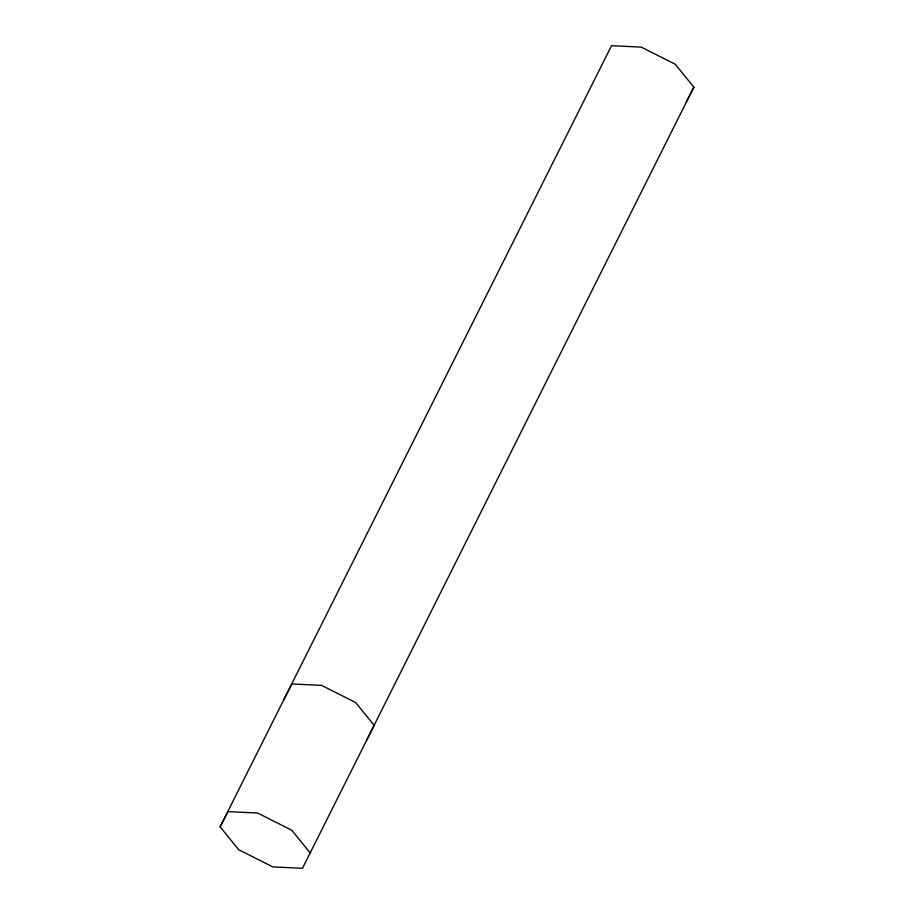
<?xml version="1.0" encoding="UTF-8"?>
<svg xmlns="http://www.w3.org/2000/svg" width="914" height="914" viewBox="0 0 914 914"><rect width="100%" height="100%" fill="white"/><g stroke="black" fill="none" stroke-linecap="round" stroke-linejoin="round"><path stroke-width="1.37" d="M220.137 826.827L611.523 45.7L641.182 47.105L675.286 64.277L693.863 87.173L302.477 868.3L272.818 866.895L238.714 849.723L220.137 826.827L227.974 811.632L257.634 813.026L291.737 830.209L310.314 853.105M284.06 699.176L291.897 683.969L321.557 685.374L355.66 702.546L374.237 725.442L366.4 740.648M686.026 102.368L693.863 87.173"/></g></svg>
